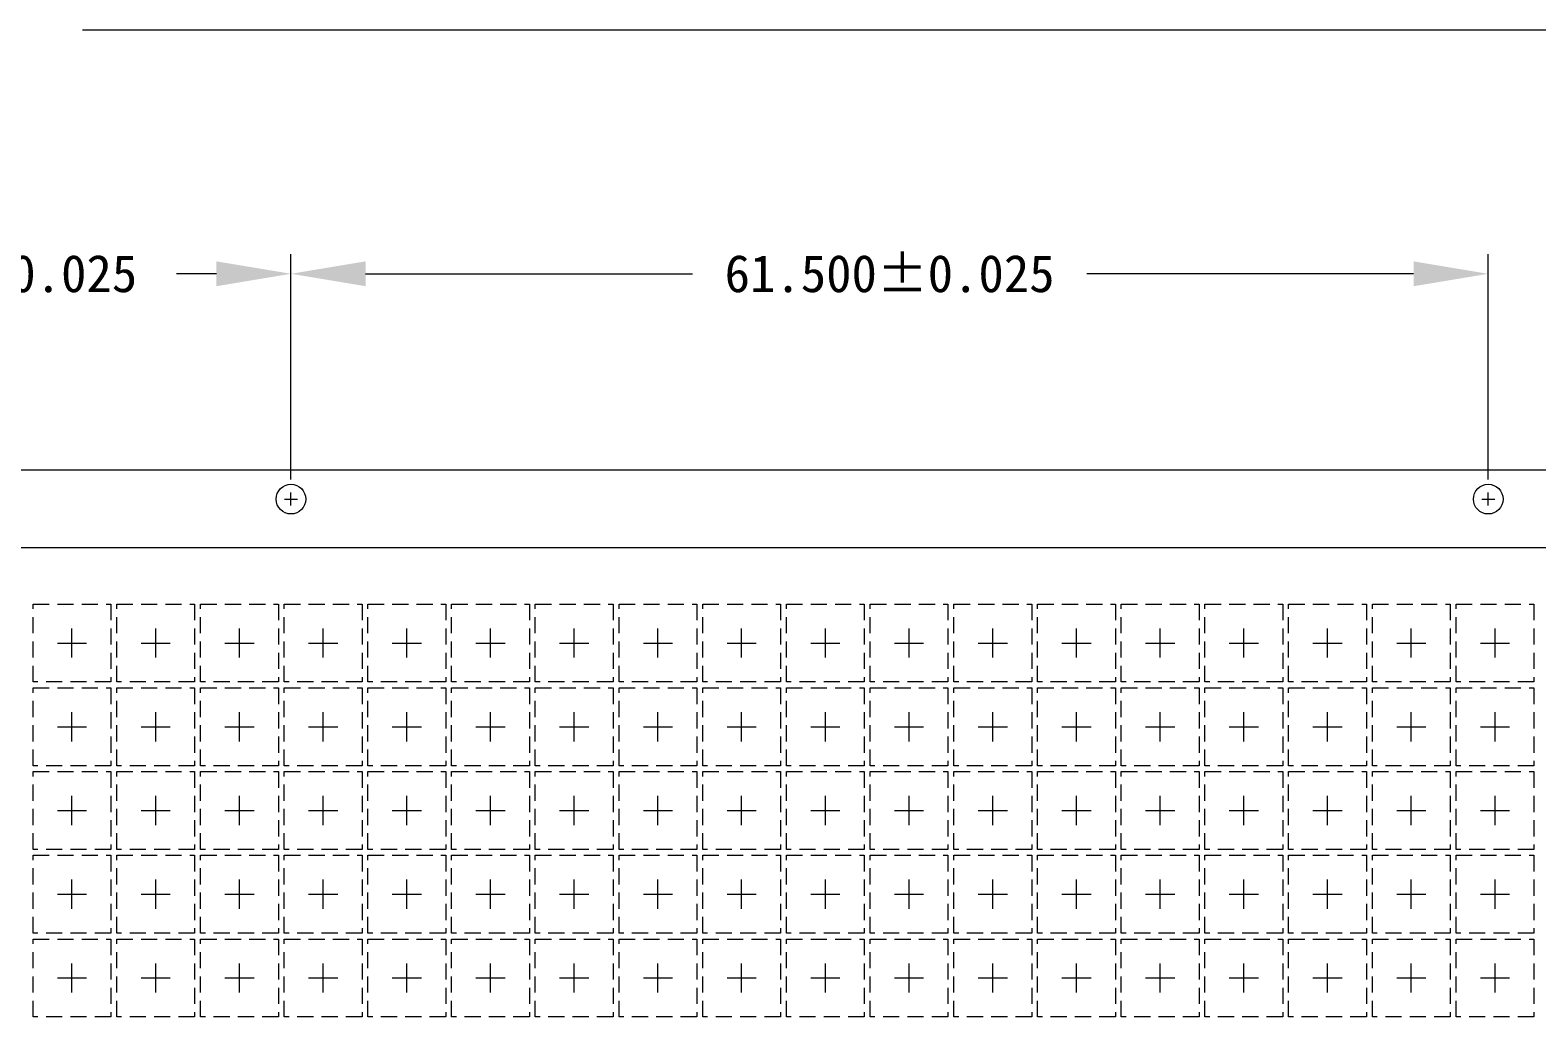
# Model space of a CAD drawing. Header units: millimetres. Extents: x -176 to -53, y -166 to -6.
# Drawn here: x -124.34 to -101.12, y -134.34 to -119.09 of the extents above; entities that cross this region are included whole.
import ezdxf

# ---------------------------------------------------------------- set-up
doc = ezdxf.new("R2010")
doc.units = ezdxf.units.MM
for name, pattern in [('CENTER', [2, 1.25, -0.25, 0.25, -0.25]), ('DASHED', [0.75, 0.5, -0.25]), ('HIDDEN', [0.375, 0.25, -0.125])]:
    doc.linetypes.add(name, pattern=pattern)
for name, color, linetype, lineweight in [('1', 7, 'Continuous', 18), ('1D', 4, 'Continuous', 18), ('PKG', 6, 'HIDDEN', 9)]:
    doc.layers.add(name, color=color, linetype=linetype, lineweight=lineweight)
doc.layers.add('中心线', color=1, linetype='CENTER')
doc.layers.add('标注', color=4, linetype='Continuous')
doc.styles.add('宋体', font='SimSun.ttf')

msp = doc.modelspace()

# ---------------------------------------------------------------- hatches: boundary and pattern name
at = {"layer": '标注', "lineweight": 0}
for points in [[(-121.4741, -122.6508), (-121.4741, -123.0341), (-120.3241, -122.8424)], [(-119.1741, -122.6508), (-119.1741, -123.0341), (-120.3241, -122.8424)], [(-103.0241, -122.6508), (-103.0241, -123.0341), (-101.8741, -122.8424)]]:
    msp.add_hatch(color=256, dxfattribs=at).paths.add_polyline_path(points, flags=0)

# ---------------------------------------------------------------- linework, layer by layer
at = {"color": 6, "linetype": 'ByBlock', "lineweight": 0, "elevation": -0.0291}
msp.add_lwpolyline([(-168.9991, -148.9602), (-168.9991, -148.9602), (-168.9991, -145.8102), (-168.8191, -145.8102, 0.4142136), (-168.6991, -145.6902), (-168.6991, -139.9302, 0.4142136), (-168.8191, -139.8102), (-168.9991, -139.8102), (-168.9991, -135.3102), (-168.8191, -135.3102, 0.4142136), (-168.6991, -135.1902), (-168.6991, -129.4302, 0.4142136), (-168.8191, -129.3102), (-168.9991, -129.3102), (-168.9991, -126.1602), (-168.9991, -126.1602), (-168.9991, -126.1602), (-168.6991, -125.8602), (-91.8991, -125.8602)], format="xyb", dxfattribs=at)
at = {"layer": '1', "lineweight": 0}
for centre in [(-120.3241, -126.3138, -0.0291), (-101.8741, -126.3138, -0.0291)]:
    msp.add_circle(centre, 0.2286, dxfattribs=at)
at = {"layer": '1D', "lineweight": 0}
for p, q in [((-120.4241, -126.3138, -0.0291), (-120.2241, -126.3138, -0.0291)), ((-120.3241, -126.4138, -0.0291), (-120.3241, -126.2138, -0.0291)), ((-101.9741, -126.3138, -0.0291), (-101.7741, -126.3138, -0.0291)), ((-101.8741, -126.4138, -0.0291), (-101.8741, -126.2138, -0.0291))]:
    msp.add_line(p, q, dxfattribs=at)
at = {"layer": '1D', "lineweight": 0, "elevation": -0.0291}
msp.add_lwpolyline([(-167.6491, -127.0602), (-92.6491, -127.0602), (-92.6491, -148.0602), (-167.6491, -148.0602)], close=True, dxfattribs=at)
at = {"layer": 'PKG', "color": 2, "linetype": 'DASHED', "lineweight": 0, "ltscale": 0.5, "elevation": -0.0291}
for points in [[(-124.2991, -127.9302), (-123.0991, -127.9302), (-123.0991, -129.1302), (-124.2991, -129.1302)], [(-123.0091, -127.9302), (-121.8091, -127.9302), (-121.8091, -129.1302), (-123.0091, -129.1302)], [(-121.7191, -127.9302), (-120.5191, -127.9302), (-120.5191, -129.1302), (-121.7191, -129.1302)], [(-120.4291, -127.9302), (-119.2291, -127.9302), (-119.2291, -129.1302), (-120.4291, -129.1302)], [(-119.1391, -127.9302), (-117.9391, -127.9302), (-117.9391, -129.1302), (-119.1391, -129.1302)], [(-117.8491, -127.9302), (-116.6491, -127.9302), (-116.6491, -129.1302), (-117.8491, -129.1302)], [(-116.5591, -127.9302), (-115.3591, -127.9302), (-115.3591, -129.1302), (-116.5591, -129.1302)], [(-115.2691, -127.9302), (-114.0691, -127.9302), (-114.0691, -129.1302), (-115.2691, -129.1302)], [(-113.9791, -127.9302), (-112.7791, -127.9302), (-112.7791, -129.1302), (-113.9791, -129.1302)], [(-112.6891, -127.9302), (-111.4891, -127.9302), (-111.4891, -129.1302), (-112.6891, -129.1302)], [(-111.3991, -127.9302), (-110.1991, -127.9302), (-110.1991, -129.1302), (-111.3991, -129.1302)], [(-110.1091, -127.9302), (-108.9091, -127.9302), (-108.9091, -129.1302), (-110.1091, -129.1302)], [(-108.8191, -127.9302), (-107.6191, -127.9302), (-107.6191, -129.1302), (-108.8191, -129.1302)], [(-107.5291, -127.9302), (-106.3291, -127.9302), (-106.3291, -129.1302), (-107.5291, -129.1302)], [(-106.2391, -127.9302), (-105.0391, -127.9302), (-105.0391, -129.1302), (-106.2391, -129.1302)], [(-104.9491, -127.9302), (-103.7491, -127.9302), (-103.7491, -129.1302), (-104.9491, -129.1302)], [(-103.6591, -127.9302), (-102.4591, -127.9302), (-102.4591, -129.1302), (-103.6591, -129.1302)], [(-102.3691, -127.9302), (-101.1691, -127.9302), (-101.1691, -129.1302), (-102.3691, -129.1302)], [(-124.2991, -129.2202), (-123.0991, -129.2202), (-123.0991, -130.4202), (-124.2991, -130.4202)], [(-123.0091, -129.2202), (-121.8091, -129.2202), (-121.8091, -130.4202), (-123.0091, -130.4202)], [(-121.7191, -129.2202), (-120.5191, -129.2202), (-120.5191, -130.4202), (-121.7191, -130.4202)], [(-120.4291, -129.2202), (-119.2291, -129.2202), (-119.2291, -130.4202), (-120.4291, -130.4202)], [(-119.1391, -129.2202), (-117.9391, -129.2202), (-117.9391, -130.4202), (-119.1391, -130.4202)], [(-117.8491, -129.2202), (-116.6491, -129.2202), (-116.6491, -130.4202), (-117.8491, -130.4202)], [(-116.5591, -129.2202), (-115.3591, -129.2202), (-115.3591, -130.4202), (-116.5591, -130.4202)], [(-115.2691, -129.2202), (-114.0691, -129.2202), (-114.0691, -130.4202), (-115.2691, -130.4202)], [(-113.9791, -129.2202), (-112.7791, -129.2202), (-112.7791, -130.4202), (-113.9791, -130.4202)], [(-112.6891, -129.2202), (-111.4891, -129.2202), (-111.4891, -130.4202), (-112.6891, -130.4202)], [(-111.3991, -129.2202), (-110.1991, -129.2202), (-110.1991, -130.4202), (-111.3991, -130.4202)], [(-110.1091, -129.2202), (-108.9091, -129.2202), (-108.9091, -130.4202), (-110.1091, -130.4202)], [(-108.8191, -129.2202), (-107.6191, -129.2202), (-107.6191, -130.4202), (-108.8191, -130.4202)], [(-107.5291, -129.2202), (-106.3291, -129.2202), (-106.3291, -130.4202), (-107.5291, -130.4202)], [(-106.2391, -129.2202), (-105.0391, -129.2202), (-105.0391, -130.4202), (-106.2391, -130.4202)], [(-104.9491, -129.2202), (-103.7491, -129.2202), (-103.7491, -130.4202), (-104.9491, -130.4202)], [(-103.6591, -129.2202), (-102.4591, -129.2202), (-102.4591, -130.4202), (-103.6591, -130.4202)], [(-102.3691, -129.2202), (-101.1691, -129.2202), (-101.1691, -130.4202), (-102.3691, -130.4202)], [(-124.2991, -130.5102), (-123.0991, -130.5102), (-123.0991, -131.7102), (-124.2991, -131.7102)], [(-123.0091, -130.5102), (-121.8091, -130.5102), (-121.8091, -131.7102), (-123.0091, -131.7102)], [(-121.7191, -130.5102), (-120.5191, -130.5102), (-120.5191, -131.7102), (-121.7191, -131.7102)], [(-120.4291, -130.5102), (-119.2291, -130.5102), (-119.2291, -131.7102), (-120.4291, -131.7102)], [(-119.1391, -130.5102), (-117.9391, -130.5102), (-117.9391, -131.7102), (-119.1391, -131.7102)], [(-117.8491, -130.5102), (-116.6491, -130.5102), (-116.6491, -131.7102), (-117.8491, -131.7102)], [(-116.5591, -130.5102), (-115.3591, -130.5102), (-115.3591, -131.7102), (-116.5591, -131.7102)], [(-115.2691, -130.5102), (-114.0691, -130.5102), (-114.0691, -131.7102), (-115.2691, -131.7102)], [(-113.9791, -130.5102), (-112.7791, -130.5102), (-112.7791, -131.7102), (-113.9791, -131.7102)], [(-112.6891, -130.5102), (-111.4891, -130.5102), (-111.4891, -131.7102), (-112.6891, -131.7102)], [(-111.3991, -130.5102), (-110.1991, -130.5102), (-110.1991, -131.7102), (-111.3991, -131.7102)], [(-110.1091, -130.5102), (-108.9091, -130.5102), (-108.9091, -131.7102), (-110.1091, -131.7102)], [(-108.8191, -130.5102), (-107.6191, -130.5102), (-107.6191, -131.7102), (-108.8191, -131.7102)], [(-107.5291, -130.5102), (-106.3291, -130.5102), (-106.3291, -131.7102), (-107.5291, -131.7102)], [(-106.2391, -130.5102), (-105.0391, -130.5102), (-105.0391, -131.7102), (-106.2391, -131.7102)], [(-104.9491, -130.5102), (-103.7491, -130.5102), (-103.7491, -131.7102), (-104.9491, -131.7102)], [(-103.6591, -130.5102), (-102.4591, -130.5102), (-102.4591, -131.7102), (-103.6591, -131.7102)], [(-102.3691, -130.5102), (-101.1691, -130.5102), (-101.1691, -131.7102), (-102.3691, -131.7102)], [(-124.2991, -131.8002), (-123.0991, -131.8002), (-123.0991, -133.0002), (-124.2991, -133.0002)], [(-123.0091, -131.8002), (-121.8091, -131.8002), (-121.8091, -133.0002), (-123.0091, -133.0002)], [(-121.7191, -131.8002), (-120.5191, -131.8002), (-120.5191, -133.0002), (-121.7191, -133.0002)], [(-120.4291, -131.8002), (-119.2291, -131.8002), (-119.2291, -133.0002), (-120.4291, -133.0002)], [(-119.1391, -131.8002), (-117.9391, -131.8002), (-117.9391, -133.0002), (-119.1391, -133.0002)], [(-117.8491, -131.8002), (-116.6491, -131.8002), (-116.6491, -133.0002), (-117.8491, -133.0002)], [(-116.5591, -131.8002), (-115.3591, -131.8002), (-115.3591, -133.0002), (-116.5591, -133.0002)], [(-115.2691, -131.8002), (-114.0691, -131.8002), (-114.0691, -133.0002), (-115.2691, -133.0002)], [(-113.9791, -131.8002), (-112.7791, -131.8002), (-112.7791, -133.0002), (-113.9791, -133.0002)], [(-112.6891, -131.8002), (-111.4891, -131.8002), (-111.4891, -133.0002), (-112.6891, -133.0002)], [(-111.3991, -131.8002), (-110.1991, -131.8002), (-110.1991, -133.0002), (-111.3991, -133.0002)], [(-110.1091, -131.8002), (-108.9091, -131.8002), (-108.9091, -133.0002), (-110.1091, -133.0002)], [(-108.8191, -131.8002), (-107.6191, -131.8002), (-107.6191, -133.0002), (-108.8191, -133.0002)], [(-107.5291, -131.8002), (-106.3291, -131.8002), (-106.3291, -133.0002), (-107.5291, -133.0002)], [(-106.2391, -131.8002), (-105.0391, -131.8002), (-105.0391, -133.0002), (-106.2391, -133.0002)], [(-104.9491, -131.8002), (-103.7491, -131.8002), (-103.7491, -133.0002), (-104.9491, -133.0002)], [(-103.6591, -131.8002), (-102.4591, -131.8002), (-102.4591, -133.0002), (-103.6591, -133.0002)], [(-102.3691, -131.8002), (-101.1691, -131.8002), (-101.1691, -133.0002), (-102.3691, -133.0002)], [(-124.2991, -133.0902), (-123.0991, -133.0902), (-123.0991, -134.2902), (-124.2991, -134.2902)], [(-123.0091, -133.0902), (-121.8091, -133.0902), (-121.8091, -134.2902), (-123.0091, -134.2902)], [(-121.7191, -133.0902), (-120.5191, -133.0902), (-120.5191, -134.2902), (-121.7191, -134.2902)], [(-120.4291, -133.0902), (-119.2291, -133.0902), (-119.2291, -134.2902), (-120.4291, -134.2902)], [(-119.1391, -133.0902), (-117.9391, -133.0902), (-117.9391, -134.2902), (-119.1391, -134.2902)], [(-117.8491, -133.0902), (-116.6491, -133.0902), (-116.6491, -134.2902), (-117.8491, -134.2902)], [(-116.5591, -133.0902), (-115.3591, -133.0902), (-115.3591, -134.2902), (-116.5591, -134.2902)], [(-115.2691, -133.0902), (-114.0691, -133.0902), (-114.0691, -134.2902), (-115.2691, -134.2902)], [(-113.9791, -133.0902), (-112.7791, -133.0902), (-112.7791, -134.2902), (-113.9791, -134.2902)], [(-112.6891, -133.0902), (-111.4891, -133.0902), (-111.4891, -134.2902), (-112.6891, -134.2902)], [(-111.3991, -133.0902), (-110.1991, -133.0902), (-110.1991, -134.2902), (-111.3991, -134.2902)], [(-110.1091, -133.0902), (-108.9091, -133.0902), (-108.9091, -134.2902), (-110.1091, -134.2902)], [(-108.8191, -133.0902), (-107.6191, -133.0902), (-107.6191, -134.2902), (-108.8191, -134.2902)], [(-107.5291, -133.0902), (-106.3291, -133.0902), (-106.3291, -134.2902), (-107.5291, -134.2902)], [(-106.2391, -133.0902), (-105.0391, -133.0902), (-105.0391, -134.2902), (-106.2391, -134.2902)], [(-104.9491, -133.0902), (-103.7491, -133.0902), (-103.7491, -134.2902), (-104.9491, -134.2902)], [(-103.6591, -133.0902), (-102.4591, -133.0902), (-102.4591, -134.2902), (-103.6591, -134.2902)], [(-102.3691, -133.0902), (-101.1691, -133.0902), (-101.1691, -134.2902), (-102.3691, -134.2902)]]:
    msp.add_lwpolyline(points, close=True, dxfattribs=at)
at = {"layer": '中心线', "color": 1, "linetype": 'CENTER', "lineweight": 0, "ltscale": 0.5}
for p, q in [((-123.6991, -128.7552, -0.0291), (-123.6991, -128.3052, -0.0291)), ((-122.4091, -128.7552, -0.0291), (-122.4091, -128.3052, -0.0291)), ((-121.1191, -128.7552, -0.0291), (-121.1191, -128.3052, -0.0291)), ((-119.8291, -128.7552, -0.0291), (-119.8291, -128.3052, -0.0291)), ((-118.5391, -128.7552, -0.0291), (-118.5391, -128.3052, -0.0291)), ((-117.2491, -128.7552, -0.0291), (-117.2491, -128.3052, -0.0291)), ((-115.9591, -128.7552, -0.0291), (-115.9591, -128.3052, -0.0291)), ((-114.6691, -128.7552, -0.0291), (-114.6691, -128.3052, -0.0291)), ((-113.3791, -128.7552, -0.0291), (-113.3791, -128.3052, -0.0291)), ((-112.0891, -128.7552, -0.0291), (-112.0891, -128.3052, -0.0291)), ((-110.7991, -128.7552, -0.0291), (-110.7991, -128.3052, -0.0291)), ((-109.5091, -128.7552, -0.0291), (-109.5091, -128.3052, -0.0291)), ((-108.2191, -128.7552, -0.0291), (-108.2191, -128.3052, -0.0291)), ((-106.9291, -128.7552, -0.0291), (-106.9291, -128.3052, -0.0291)), ((-105.6391, -128.7552, -0.0291), (-105.6391, -128.3052, -0.0291)), ((-104.3491, -128.7552, -0.0291), (-104.3491, -128.3052, -0.0291)), ((-103.0591, -128.7552, -0.0291), (-103.0591, -128.3052, -0.0291)), ((-101.7691, -128.7552, -0.0291), (-101.7691, -128.3052, -0.0291)), ((-123.9241, -128.5302, -0.0291), (-123.4741, -128.5302, -0.0291)), ((-122.6341, -128.5302, -0.0291), (-122.1841, -128.5302, -0.0291)), ((-121.3441, -128.5302, -0.0291), (-120.8941, -128.5302, -0.0291)), ((-120.0541, -128.5302, -0.0291), (-119.6041, -128.5302, -0.0291)), ((-118.7641, -128.5302, -0.0291), (-118.3141, -128.5302, -0.0291)), ((-117.4741, -128.5302, -0.0291), (-117.0241, -128.5302, -0.0291)), ((-116.1841, -128.5302, -0.0291), (-115.7341, -128.5302, -0.0291)), ((-114.8941, -128.5302, -0.0291), (-114.4441, -128.5302, -0.0291)), ((-113.6041, -128.5302, -0.0291), (-113.1541, -128.5302, -0.0291)), ((-112.3141, -128.5302, -0.0291), (-111.8641, -128.5302, -0.0291)), ((-111.0241, -128.5302, -0.0291), (-110.5741, -128.5302, -0.0291)), ((-109.7341, -128.5302, -0.0291), (-109.2841, -128.5302, -0.0291)), ((-108.4441, -128.5302, -0.0291), (-107.9941, -128.5302, -0.0291)), ((-107.1541, -128.5302, -0.0291), (-106.7041, -128.5302, -0.0291)), ((-105.8641, -128.5302, -0.0291), (-105.4141, -128.5302, -0.0291)), ((-104.5741, -128.5302, -0.0291), (-104.1241, -128.5302, -0.0291)), ((-103.2841, -128.5302, -0.0291), (-102.8341, -128.5302, -0.0291)), ((-101.9941, -128.5302, -0.0291), (-101.5441, -128.5302, -0.0291)), ((-123.6991, -130.0452, -0.0291), (-123.6991, -129.5952, -0.0291)), ((-122.4091, -130.0452, -0.0291), (-122.4091, -129.5952, -0.0291)), ((-121.1191, -130.0452, -0.0291), (-121.1191, -129.5952, -0.0291)), ((-119.8291, -130.0452, -0.0291), (-119.8291, -129.5952, -0.0291)), ((-118.5391, -130.0452, -0.0291), (-118.5391, -129.5952, -0.0291)), ((-117.2491, -130.0452, -0.0291), (-117.2491, -129.5952, -0.0291)), ((-115.9591, -130.0452, -0.0291), (-115.9591, -129.5952, -0.0291)), ((-114.6691, -130.0452, -0.0291), (-114.6691, -129.5952, -0.0291)), ((-113.3791, -130.0452, -0.0291), (-113.3791, -129.5952, -0.0291)), ((-112.0891, -130.0452, -0.0291), (-112.0891, -129.5952, -0.0291)), ((-110.7991, -130.0452, -0.0291), (-110.7991, -129.5952, -0.0291)), ((-109.5091, -130.0452, -0.0291), (-109.5091, -129.5952, -0.0291)), ((-108.2191, -130.0452, -0.0291), (-108.2191, -129.5952, -0.0291)), ((-106.9291, -130.0452, -0.0291), (-106.9291, -129.5952, -0.0291)), ((-105.6391, -130.0452, -0.0291), (-105.6391, -129.5952, -0.0291)), ((-104.3491, -130.0452, -0.0291), (-104.3491, -129.5952, -0.0291)), ((-103.0591, -130.0452, -0.0291), (-103.0591, -129.5952, -0.0291)), ((-101.7691, -130.0452, -0.0291), (-101.7691, -129.5952, -0.0291)), ((-123.9241, -129.8202, -0.0291), (-123.4741, -129.8202, -0.0291)), ((-122.6341, -129.8202, -0.0291), (-122.1841, -129.8202, -0.0291)), ((-121.3441, -129.8202, -0.0291), (-120.8941, -129.8202, -0.0291)), ((-120.0541, -129.8202, -0.0291), (-119.6041, -129.8202, -0.0291)), ((-118.7641, -129.8202, -0.0291), (-118.3141, -129.8202, -0.0291)), ((-117.4741, -129.8202, -0.0291), (-117.0241, -129.8202, -0.0291)), ((-116.1841, -129.8202, -0.0291), (-115.7341, -129.8202, -0.0291)), ((-114.8941, -129.8202, -0.0291), (-114.4441, -129.8202, -0.0291)), ((-113.6041, -129.8202, -0.0291), (-113.1541, -129.8202, -0.0291)), ((-112.3141, -129.8202, -0.0291), (-111.8641, -129.8202, -0.0291)), ((-111.0241, -129.8202, -0.0291), (-110.5741, -129.8202, -0.0291)), ((-109.7341, -129.8202, -0.0291), (-109.2841, -129.8202, -0.0291)), ((-108.4441, -129.8202, -0.0291), (-107.9941, -129.8202, -0.0291)), ((-107.1541, -129.8202, -0.0291), (-106.7041, -129.8202, -0.0291)), ((-105.8641, -129.8202, -0.0291), (-105.4141, -129.8202, -0.0291)), ((-104.5741, -129.8202, -0.0291), (-104.1241, -129.8202, -0.0291)), ((-103.2841, -129.8202, -0.0291), (-102.8341, -129.8202, -0.0291)), ((-101.9941, -129.8202, -0.0291), (-101.5441, -129.8202, -0.0291)), ((-123.6991, -131.3352, -0.0291), (-123.6991, -130.8852, -0.0291)), ((-122.4091, -131.3352, -0.0291), (-122.4091, -130.8852, -0.0291)), ((-121.1191, -131.3352, -0.0291), (-121.1191, -130.8852, -0.0291)), ((-119.8291, -131.3352, -0.0291), (-119.8291, -130.8852, -0.0291)), ((-118.5391, -131.3352, -0.0291), (-118.5391, -130.8852, -0.0291)), ((-117.2491, -131.3352, -0.0291), (-117.2491, -130.8852, -0.0291)), ((-115.9591, -131.3352, -0.0291), (-115.9591, -130.8852, -0.0291)), ((-114.6691, -131.3352, -0.0291), (-114.6691, -130.8852, -0.0291)), ((-113.3791, -131.3352, -0.0291), (-113.3791, -130.8852, -0.0291)), ((-112.0891, -131.3352, -0.0291), (-112.0891, -130.8852, -0.0291)), ((-110.7991, -131.3352, -0.0291), (-110.7991, -130.8852, -0.0291)), ((-109.5091, -131.3352, -0.0291), (-109.5091, -130.8852, -0.0291)), ((-108.2191, -131.3352, -0.0291), (-108.2191, -130.8852, -0.0291)), ((-106.9291, -131.3352, -0.0291), (-106.9291, -130.8852, -0.0291)), ((-105.6391, -131.3352, -0.0291), (-105.6391, -130.8852, -0.0291)), ((-104.3491, -131.3352, -0.0291), (-104.3491, -130.8852, -0.0291)), ((-103.0591, -131.3352, -0.0291), (-103.0591, -130.8852, -0.0291)), ((-101.7691, -131.3352, -0.0291), (-101.7691, -130.8852, -0.0291)), ((-123.9241, -131.1102, -0.0291), (-123.4741, -131.1102, -0.0291)), ((-122.6341, -131.1102, -0.0291), (-122.1841, -131.1102, -0.0291)), ((-121.3441, -131.1102, -0.0291), (-120.8941, -131.1102, -0.0291)), ((-120.0541, -131.1102, -0.0291), (-119.6041, -131.1102, -0.0291)), ((-118.7641, -131.1102, -0.0291), (-118.3141, -131.1102, -0.0291)), ((-117.4741, -131.1102, -0.0291), (-117.0241, -131.1102, -0.0291)), ((-116.1841, -131.1102, -0.0291), (-115.7341, -131.1102, -0.0291)), ((-114.8941, -131.1102, -0.0291), (-114.4441, -131.1102, -0.0291)), ((-113.6041, -131.1102, -0.0291), (-113.1541, -131.1102, -0.0291)), ((-112.3141, -131.1102, -0.0291), (-111.8641, -131.1102, -0.0291)), ((-111.0241, -131.1102, -0.0291), (-110.5741, -131.1102, -0.0291)), ((-109.7341, -131.1102, -0.0291), (-109.2841, -131.1102, -0.0291)), ((-108.4441, -131.1102, -0.0291), (-107.9941, -131.1102, -0.0291)), ((-107.1541, -131.1102, -0.0291), (-106.7041, -131.1102, -0.0291)), ((-105.8641, -131.1102, -0.0291), (-105.4141, -131.1102, -0.0291)), ((-104.5741, -131.1102, -0.0291), (-104.1241, -131.1102, -0.0291)), ((-103.2841, -131.1102, -0.0291), (-102.8341, -131.1102, -0.0291)), ((-101.9941, -131.1102, -0.0291), (-101.5441, -131.1102, -0.0291)), ((-123.6991, -132.6252, -0.0291), (-123.6991, -132.1752, -0.0291)), ((-122.4091, -132.6252, -0.0291), (-122.4091, -132.1752, -0.0291)), ((-121.1191, -132.6252, -0.0291), (-121.1191, -132.1752, -0.0291)), ((-119.8291, -132.6252, -0.0291), (-119.8291, -132.1752, -0.0291)), ((-118.5391, -132.6252, -0.0291), (-118.5391, -132.1752, -0.0291)), ((-117.2491, -132.6252, -0.0291), (-117.2491, -132.1752, -0.0291)), ((-115.9591, -132.6252, -0.0291), (-115.9591, -132.1752, -0.0291)), ((-114.6691, -132.6252, -0.0291), (-114.6691, -132.1752, -0.0291)), ((-113.3791, -132.6252, -0.0291), (-113.3791, -132.1752, -0.0291)), ((-112.0891, -132.6252, -0.0291), (-112.0891, -132.1752, -0.0291)), ((-110.7991, -132.6252, -0.0291), (-110.7991, -132.1752, -0.0291)), ((-109.5091, -132.6252, -0.0291), (-109.5091, -132.1752, -0.0291)), ((-108.2191, -132.6252, -0.0291), (-108.2191, -132.1752, -0.0291)), ((-106.9291, -132.6252, -0.0291), (-106.9291, -132.1752, -0.0291)), ((-105.6391, -132.6252, -0.0291), (-105.6391, -132.1752, -0.0291)), ((-104.3491, -132.6252, -0.0291), (-104.3491, -132.1752, -0.0291)), ((-103.0591, -132.6252, -0.0291), (-103.0591, -132.1752, -0.0291)), ((-101.7691, -132.6252, -0.0291), (-101.7691, -132.1752, -0.0291)), ((-123.9241, -132.4002, -0.0291), (-123.4741, -132.4002, -0.0291)), ((-122.6341, -132.4002, -0.0291), (-122.1841, -132.4002, -0.0291)), ((-121.3441, -132.4002, -0.0291), (-120.8941, -132.4002, -0.0291)), ((-120.0541, -132.4002, -0.0291), (-119.6041, -132.4002, -0.0291)), ((-118.7641, -132.4002, -0.0291), (-118.3141, -132.4002, -0.0291)), ((-117.4741, -132.4002, -0.0291), (-117.0241, -132.4002, -0.0291)), ((-116.1841, -132.4002, -0.0291), (-115.7341, -132.4002, -0.0291)), ((-114.8941, -132.4002, -0.0291), (-114.4441, -132.4002, -0.0291)), ((-113.6041, -132.4002, -0.0291), (-113.1541, -132.4002, -0.0291)), ((-112.3141, -132.4002, -0.0291), (-111.8641, -132.4002, -0.0291)), ((-111.0241, -132.4002, -0.0291), (-110.5741, -132.4002, -0.0291)), ((-109.7341, -132.4002, -0.0291), (-109.2841, -132.4002, -0.0291)), ((-108.4441, -132.4002, -0.0291), (-107.9941, -132.4002, -0.0291)), ((-107.1541, -132.4002, -0.0291), (-106.7041, -132.4002, -0.0291)), ((-105.8641, -132.4002, -0.0291), (-105.4141, -132.4002, -0.0291)), ((-104.5741, -132.4002, -0.0291), (-104.1241, -132.4002, -0.0291)), ((-103.2841, -132.4002, -0.0291), (-102.8341, -132.4002, -0.0291)), ((-101.9941, -132.4002, -0.0291), (-101.5441, -132.4002, -0.0291)), ((-123.6991, -133.9152, -0.0291), (-123.6991, -133.4652, -0.0291)), ((-122.4091, -133.9152, -0.0291), (-122.4091, -133.4652, -0.0291)), ((-121.1191, -133.9152, -0.0291), (-121.1191, -133.4652, -0.0291)), ((-119.8291, -133.9152, -0.0291), (-119.8291, -133.4652, -0.0291)), ((-118.5391, -133.9152, -0.0291), (-118.5391, -133.4652, -0.0291)), ((-117.2491, -133.9152, -0.0291), (-117.2491, -133.4652, -0.0291)), ((-115.9591, -133.9152, -0.0291), (-115.9591, -133.4652, -0.0291)), ((-114.6691, -133.9152, -0.0291), (-114.6691, -133.4652, -0.0291)), ((-113.3791, -133.9152, -0.0291), (-113.3791, -133.4652, -0.0291)), ((-112.0891, -133.9152, -0.0291), (-112.0891, -133.4652, -0.0291)), ((-110.7991, -133.9152, -0.0291), (-110.7991, -133.4652, -0.0291)), ((-109.5091, -133.9152, -0.0291), (-109.5091, -133.4652, -0.0291)), ((-108.2191, -133.9152, -0.0291), (-108.2191, -133.4652, -0.0291)), ((-106.9291, -133.9152, -0.0291), (-106.9291, -133.4652, -0.0291)), ((-105.6391, -133.9152, -0.0291), (-105.6391, -133.4652, -0.0291)), ((-104.3491, -133.9152, -0.0291), (-104.3491, -133.4652, -0.0291)), ((-103.0591, -133.9152, -0.0291), (-103.0591, -133.4652, -0.0291)), ((-101.7691, -133.9152, -0.0291), (-101.7691, -133.4652, -0.0291)), ((-123.9241, -133.6902, -0.0291), (-123.4741, -133.6902, -0.0291)), ((-122.6341, -133.6902, -0.0291), (-122.1841, -133.6902, -0.0291)), ((-121.3441, -133.6902, -0.0291), (-120.8941, -133.6902, -0.0291)), ((-120.0541, -133.6902, -0.0291), (-119.6041, -133.6902, -0.0291)), ((-118.7641, -133.6902, -0.0291), (-118.3141, -133.6902, -0.0291)), ((-117.4741, -133.6902, -0.0291), (-117.0241, -133.6902, -0.0291)), ((-116.1841, -133.6902, -0.0291), (-115.7341, -133.6902, -0.0291)), ((-114.8941, -133.6902, -0.0291), (-114.4441, -133.6902, -0.0291)), ((-113.6041, -133.6902, -0.0291), (-113.1541, -133.6902, -0.0291)), ((-112.3141, -133.6902, -0.0291), (-111.8641, -133.6902, -0.0291)), ((-111.0241, -133.6902, -0.0291), (-110.5741, -133.6902, -0.0291)), ((-109.7341, -133.6902, -0.0291), (-109.2841, -133.6902, -0.0291)), ((-108.4441, -133.6902, -0.0291), (-107.9941, -133.6902, -0.0291)), ((-107.1541, -133.6902, -0.0291), (-106.7041, -133.6902, -0.0291)), ((-105.8641, -133.6902, -0.0291), (-105.4141, -133.6902, -0.0291)), ((-104.5741, -133.6902, -0.0291), (-104.1241, -133.6902, -0.0291)), ((-103.2841, -133.6902, -0.0291), (-102.8341, -133.6902, -0.0291)), ((-101.9941, -133.6902, -0.0291), (-101.5441, -133.6902, -0.0291))]:
    msp.add_line(p, q, dxfattribs=at)
at = {"layer": '标注', "lineweight": 0}
for p, q in [((-92.7491, -119.0892, -0.0291), (-123.5372, -119.0892, -0.0291)), ((-120.3241, -126.0138, -0.0291), (-120.3241, -122.5424, -0.0291)), ((-120.3241, -126.0138, -0.0291), (-120.3241, -122.5424, -0.0291)), ((-101.8741, -126.0138, -0.0291), (-101.8741, -122.5424, -0.0291)), ((-101.8741, -126.0138, -0.0291), (-101.8741, -122.5424, -0.0291)), ((-121.4741, -122.8424, -0.0291), (-122.089, -122.8424, -0.0291)), ((-119.1741, -122.8424, -0.0291), (-114.1372, -122.8424, -0.0291)), ((-103.0241, -122.8424, -0.0291), (-108.061, -122.8424, -0.0291))]:
    msp.add_line(p, q, dxfattribs=at)

# ---------------------------------------------------------------- texts
at = {"layer": '标注', "lineweight": 0, "char_height": 0.575, "attachment_point": 5, "style": '宋体'}
for s, insert, width in [('32.750%%P0.025', (-125.2366, -122.8424, -0.0291), 18.071429), ('61.500%%P0.025', (-111.0991, -122.8424, -0.0291), 17.989286)]:
    msp.add_mtext(s, dxfattribs=dict(at, insert=insert, width=width))

doc.saveas('drawing.dxf')
